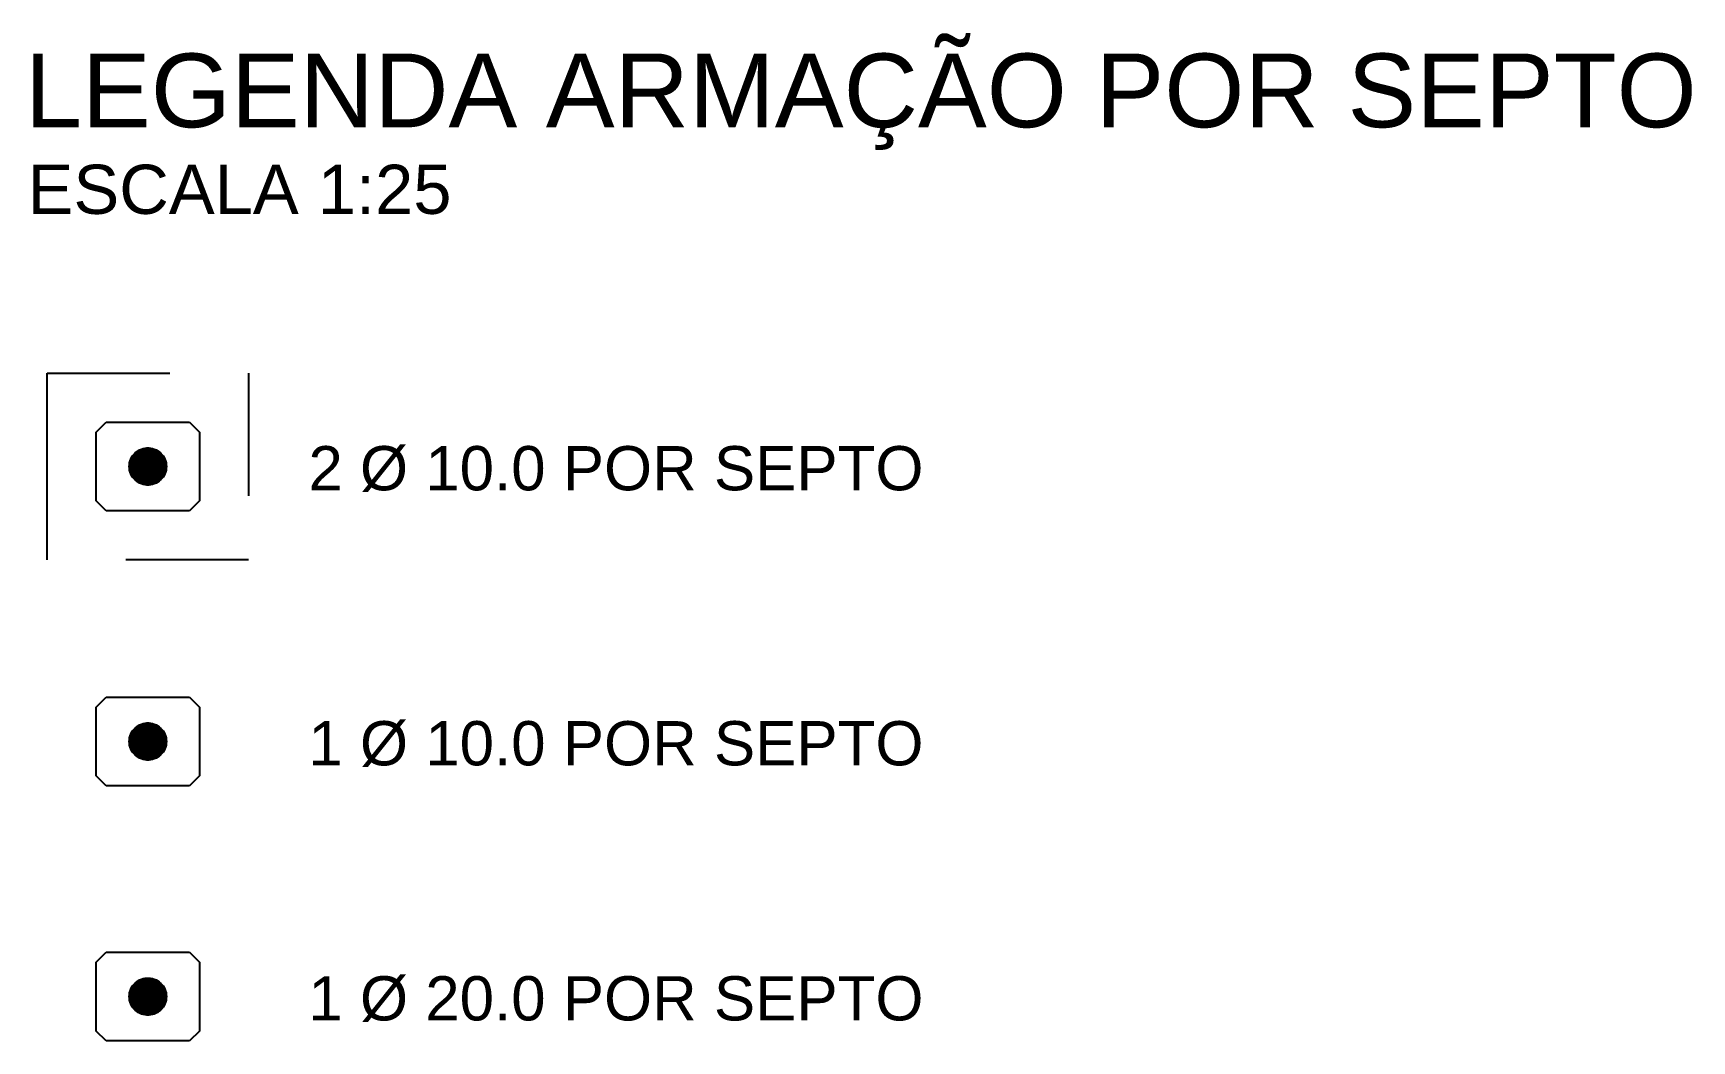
# Model space of a CAD drawing. Extents: x 0 to 119, y 0 to 84.
# Drawn here: x 46.82 to 53.57, y 37.16 to 41.26 of the extents above; entities that cross this region are included whole.
import ezdxf

# ---------------------------------------------------------------- set-up
doc = ezdxf.new("R2010")
doc.units = 0
doc.header["$MEASUREMENT"] = 0
doc.linetypes.add('ESTILO_TQS_0003', pattern=[1.5, 0.5, -0.4, 0.1, -0.5])
for name, color, linetype in [('17', 90, 'CONTINUOUS'), ('3', 7, 'CONTINUOUS'), ('31', 10, 'CONTINUOUS')]:
    doc.layers.add(name, color=color, linetype=linetype)
doc.styles.add('TQS_ARIAL', font='arial.ttf')

msp = doc.modelspace()

# ---------------------------------------------------------------- linework, layer by layer
at = {"layer": '17', "color": 90, "linetype": 'Continuous'}
for p, q in [((47.078656, 37.483693), (47.118656, 37.523693)), ((47.118656, 37.523693), (47.458656, 37.523693)), ((47.458656, 37.523693), (47.498656, 37.483693)), ((47.078656, 37.203693), (47.078656, 37.483693)), ((47.498656, 37.483693), (47.498657, 37.203693)), ((47.118657, 37.163693), (47.078656, 37.203693)), ((47.498657, 37.203693), (47.458657, 37.163693)), ((47.458657, 37.163693), (47.118657, 37.163693))]:
    msp.add_line(p, q, dxfattribs=at)
for points in [[(47.287456, 37.343693), (47.287463, 37.343571), (47.287481, 37.343451), (47.287512, 37.343334), (47.287554, 37.34322), (47.287607, 37.34311), (47.287672, 37.343007), (47.287746, 37.342911), (47.28783, 37.342823), (47.287922, 37.342744), (47.288022, 37.342674), (47.288128, 37.342615), (47.28824, 37.342568), (47.288356, 37.342531), (47.288475, 37.342507), (47.288596, 37.342494), (47.288717, 37.342494), (47.288838, 37.342507), (47.288957, 37.342531), (47.289073, 37.342568), (47.289185, 37.342615), (47.289291, 37.342674), (47.289391, 37.342744), (47.289483, 37.342823), (47.289567, 37.342911), (47.289641, 37.343007), (47.289706, 37.343111), (47.289759, 37.34322), (47.289801, 37.343334), (47.289832, 37.343451), (47.28985, 37.343571), (47.289856, 37.343693), (47.213056, 37.343693), (47.213444, 37.351341), (47.214604, 37.358911), (47.216524, 37.366325), (47.219183, 37.373506), (47.222556, 37.380382), (47.226607, 37.386881), (47.231294, 37.392937), (47.236571, 37.398487), (47.242381, 37.403475), (47.248667, 37.40785), (47.255363, 37.411567), (47.2624, 37.414587), (47.269707, 37.416879), (47.277209, 37.418421), (47.284827, 37.419196), (47.292486, 37.419196), (47.300104, 37.418421), (47.307606, 37.41688), (47.314913, 37.414587), (47.32195, 37.411567), (47.328646, 37.40785), (47.334932, 37.403476), (47.340742, 37.398487), (47.346019, 37.392937), (47.350706, 37.386881), (47.354757, 37.380382), (47.35813, 37.373506), (47.360789, 37.366325), (47.362709, 37.358911), (47.363869, 37.351341), (47.364256, 37.343693), (47.287456, 37.343693)], [(47.289856, 37.343693), (47.28985, 37.343814), (47.289832, 37.343934), (47.289801, 37.344052), (47.289759, 37.344166), (47.289706, 37.344275), (47.289641, 37.344378), (47.289567, 37.344475), (47.289483, 37.344563), (47.289391, 37.344642), (47.289291, 37.344711), (47.289185, 37.34477), (47.289073, 37.344818), (47.288957, 37.344855), (47.288838, 37.344879), (47.288717, 37.344891), (47.288596, 37.344891), (47.288475, 37.344879), (47.288356, 37.344855), (47.28824, 37.344818), (47.288128, 37.34477), (47.288022, 37.344711), (47.287922, 37.344642), (47.28783, 37.344563), (47.287746, 37.344475), (47.287672, 37.344378), (47.287607, 37.344275), (47.287554, 37.344166), (47.287512, 37.344052), (47.287481, 37.343934), (47.287463, 37.343814), (47.287456, 37.343693), (47.364256, 37.343693), (47.363869, 37.336045), (47.362709, 37.328475), (47.360789, 37.321061), (47.35813, 37.31388), (47.354757, 37.307004), (47.350706, 37.300505), (47.346019, 37.294449), (47.340742, 37.288899), (47.334932, 37.28391), (47.328646, 37.279535), (47.32195, 37.275819), (47.314913, 37.272799), (47.307606, 37.270506), (47.300104, 37.268965), (47.292486, 37.26819), (47.284827, 37.26819), (47.277209, 37.268965), (47.269707, 37.270506), (47.2624, 37.272799), (47.255363, 37.275819), (47.248667, 37.279535), (47.242381, 37.28391), (47.236571, 37.288899), (47.231294, 37.294449), (47.226607, 37.300505), (47.222556, 37.307004), (47.219183, 37.31388), (47.216524, 37.321061), (47.214604, 37.328475), (47.213444, 37.336045), (47.213056, 37.343693), (47.289856, 37.343693)]]:
    msp.add_lwpolyline(points, dxfattribs=at)
msp.add_circle((47.288656, 37.343693), 0.0744, dxfattribs=at)
for points in [[(47.289391, 37.342744), (47.216524, 37.366325), (47.219183, 37.373506)], [(47.289391, 37.342744), (47.219183, 37.373506), (47.222556, 37.380382)], [(47.289391, 37.342744), (47.222556, 37.380382), (47.226607, 37.386881)], [(47.289391, 37.342744), (47.226607, 37.386881), (47.231294, 37.392937)], [(47.289391, 37.342744), (47.231294, 37.392937), (47.236571, 37.398487)], [(47.289391, 37.342744), (47.236571, 37.398487), (47.242381, 37.403475)], [(47.289391, 37.342744), (47.242381, 37.403475), (47.248667, 37.40785)], [(47.289391, 37.342744), (47.248667, 37.40785), (47.255363, 37.411567)], [(47.289391, 37.342744), (47.255363, 37.411567), (47.2624, 37.414587)], [(47.289391, 37.342744), (47.2624, 37.414587), (47.269707, 37.416879)], [(47.289391, 37.342744), (47.269707, 37.416879), (47.277209, 37.418421)], [(47.289391, 37.342744), (47.277209, 37.418421), (47.284827, 37.419196)], [(47.289391, 37.342744), (47.284827, 37.419196), (47.292486, 37.419196)], [(47.364256, 37.343693), (47.289391, 37.342744), (47.292486, 37.419196)], [(47.364256, 37.343693), (47.292486, 37.419196), (47.300104, 37.418421)], [(47.364256, 37.343693), (47.300104, 37.418421), (47.307606, 37.41688)], [(47.364256, 37.343693), (47.307606, 37.41688), (47.314913, 37.414587)], [(47.364256, 37.343693), (47.314913, 37.414587), (47.32195, 37.411567)], [(47.364256, 37.343693), (47.32195, 37.411567), (47.328646, 37.40785)], [(47.364256, 37.343693), (47.328646, 37.40785), (47.334932, 37.403476)], [(47.364256, 37.343693), (47.334932, 37.403476), (47.340742, 37.398487)], [(47.364256, 37.343693), (47.340742, 37.398487), (47.346019, 37.392937)], [(47.364256, 37.343693), (47.346019, 37.392937), (47.350706, 37.386881)], [(47.364256, 37.343693), (47.350706, 37.386881), (47.354757, 37.380382)], [(47.364256, 37.343693), (47.354757, 37.380382), (47.35813, 37.373506)], [(47.364256, 37.343693), (47.35813, 37.373506), (47.360789, 37.366325)], [(47.289391, 37.342744), (47.213056, 37.343693), (47.213444, 37.351341)], [(47.287922, 37.344642), (47.213444, 37.336045), (47.213056, 37.343693)], [(47.289391, 37.342744), (47.213444, 37.351341), (47.214604, 37.358911)], [(47.287922, 37.344642), (47.214604, 37.328475), (47.213444, 37.336045)], [(47.289391, 37.342744), (47.214604, 37.358911), (47.216524, 37.366325)], [(47.287922, 37.344642), (47.216524, 37.321061), (47.214604, 37.328475)], [(47.287922, 37.344642), (47.219183, 37.31388), (47.216524, 37.321061)], [(47.287922, 37.344642), (47.222556, 37.307004), (47.219183, 37.31388)], [(47.287922, 37.344642), (47.226607, 37.300505), (47.222556, 37.307004)], [(47.287922, 37.344642), (47.231294, 37.294449), (47.226607, 37.300505)], [(47.287922, 37.344642), (47.236571, 37.288899), (47.231294, 37.294449)], [(47.287922, 37.344642), (47.242381, 37.28391), (47.236571, 37.288899)], [(47.287922, 37.344642), (47.248667, 37.279535), (47.242381, 37.28391)], [(47.287922, 37.344642), (47.255363, 37.275819), (47.248667, 37.279535)], [(47.287922, 37.344642), (47.2624, 37.272799), (47.255363, 37.275819)], [(47.287922, 37.344642), (47.269707, 37.270506), (47.2624, 37.272799)], [(47.287922, 37.344642), (47.277209, 37.268965), (47.269707, 37.270506)], [(47.287922, 37.344642), (47.284827, 37.26819), (47.277209, 37.268965)], [(47.287922, 37.344642), (47.292486, 37.26819), (47.284827, 37.26819)], [(47.289391, 37.342744), (47.287463, 37.343571), (47.287456, 37.343693)], [(47.289391, 37.342744), (47.287456, 37.343693), (47.287456, 37.343693)], [(47.289391, 37.342744), (47.287456, 37.343693), (47.287456, 37.343693)], [(47.289391, 37.342744), (47.287456, 37.343693), (47.287456, 37.343693)], [(47.289391, 37.342744), (47.287456, 37.343693), (47.287456, 37.343693)], [(47.289391, 37.342744), (47.287456, 37.343693), (47.287456, 37.343693)], [(47.289391, 37.342744), (47.287456, 37.343693), (47.287456, 37.343693)], [(47.289391, 37.342744), (47.287456, 37.343693), (47.287456, 37.343693)], [(47.289391, 37.342744), (47.287456, 37.343693), (47.287456, 37.343693)], [(47.289391, 37.342744), (47.287456, 37.343693), (47.287456, 37.343693)], [(47.289391, 37.342744), (47.287481, 37.343451), (47.287463, 37.343571)], [(47.289391, 37.342744), (47.287463, 37.343571), (47.287463, 37.343571)], [(47.289391, 37.342744), (47.287607, 37.34311), (47.287481, 37.343451)], [(47.289391, 37.342744), (47.287481, 37.343451), (47.287481, 37.343451)], [(47.289391, 37.342744), (47.287481, 37.343451), (47.287481, 37.343451)], [(47.289391, 37.342744), (47.287746, 37.342911), (47.287607, 37.34311)], [(47.289391, 37.342744), (47.287922, 37.342744), (47.287746, 37.342911)], [(47.289856, 37.343693), (47.287922, 37.344642), (47.288128, 37.34477)], [(47.364256, 37.343693), (47.292486, 37.26819), (47.287922, 37.344642)], [(47.289391, 37.342744), (47.288022, 37.342674), (47.287922, 37.342744)], [(47.289391, 37.342744), (47.288128, 37.342615), (47.288022, 37.342674)], [(47.289856, 37.343693), (47.288128, 37.34477), (47.288475, 37.344879)], [(47.289391, 37.342744), (47.28824, 37.342568), (47.288128, 37.342615)], [(47.289391, 37.342744), (47.288356, 37.342531), (47.28824, 37.342568)], [(47.289391, 37.342744), (47.288475, 37.342507), (47.288356, 37.342531)], [(47.289856, 37.343693), (47.288475, 37.344879), (47.288596, 37.344891)], [(47.289856, 37.343693), (47.288475, 37.344879), (47.288475, 37.344879)], [(47.289856, 37.343693), (47.288475, 37.344879), (47.288475, 37.344879)], [(47.289391, 37.342744), (47.288596, 37.342494), (47.288475, 37.342507)], [(47.289856, 37.343693), (47.288596, 37.344891), (47.288596, 37.344891)], [(47.289856, 37.343693), (47.288596, 37.344891), (47.288717, 37.344891)], [(47.289391, 37.342744), (47.288717, 37.342494), (47.288596, 37.342494)], [(47.289391, 37.342744), (47.288596, 37.342494), (47.288596, 37.342494)], [(47.289856, 37.343693), (47.288717, 37.344891), (47.288717, 37.344891)], [(47.289856, 37.343693), (47.288717, 37.344891), (47.288838, 37.344879)], [(47.289391, 37.342744), (47.288838, 37.342507), (47.288717, 37.342494)], [(47.289391, 37.342744), (47.288717, 37.342494), (47.288717, 37.342494)], [(47.289856, 37.343693), (47.288838, 37.344879), (47.288957, 37.344855)], [(47.289391, 37.342744), (47.289185, 37.342615), (47.288838, 37.342507)], [(47.289391, 37.342744), (47.288838, 37.342507), (47.288838, 37.342507)], [(47.289391, 37.342744), (47.288838, 37.342507), (47.288838, 37.342507)], [(47.289856, 37.343693), (47.288957, 37.344855), (47.289073, 37.344818)], [(47.289856, 37.343693), (47.289073, 37.344818), (47.289185, 37.34477)], [(47.289856, 37.343693), (47.289185, 37.34477), (47.289291, 37.344711)], [(47.289856, 37.343693), (47.289291, 37.344711), (47.289391, 37.344642)], [(47.289856, 37.343693), (47.289391, 37.344642), (47.289567, 37.344475)], [(47.289856, 37.343693), (47.289567, 37.344475), (47.289706, 37.344275)], [(47.289856, 37.343693), (47.289706, 37.344275), (47.289832, 37.343934)], [(47.289856, 37.343693), (47.289832, 37.343934), (47.289832, 37.343934)], [(47.289856, 37.343693), (47.289832, 37.343934), (47.289832, 37.343934)], [(47.289856, 37.343693), (47.289832, 37.343934), (47.28985, 37.343814)], [(47.289856, 37.343693), (47.28985, 37.343814), (47.28985, 37.343814)], [(47.289856, 37.343693), (47.28985, 37.343814), (47.289856, 37.343693)], [(47.289856, 37.343693), (47.289856, 37.343693), (47.289856, 37.343693)], [(47.289856, 37.343693), (47.289856, 37.343693), (47.289856, 37.343693)], [(47.289856, 37.343693), (47.289856, 37.343693), (47.289856, 37.343693)], [(47.289856, 37.343693), (47.289856, 37.343693), (47.289856, 37.343693)], [(47.289856, 37.343693), (47.289856, 37.343693), (47.289856, 37.343693)], [(47.289856, 37.343693), (47.289856, 37.343693), (47.289856, 37.343693)], [(47.289856, 37.343693), (47.289856, 37.343693), (47.289856, 37.343693)], [(47.289856, 37.343693), (47.289856, 37.343693), (47.289856, 37.343693)], [(47.364256, 37.343693), (47.300104, 37.268965), (47.292486, 37.26819)], [(47.364256, 37.343693), (47.307606, 37.270506), (47.300104, 37.268965)], [(47.364256, 37.343693), (47.314913, 37.272799), (47.307606, 37.270506)], [(47.364256, 37.343693), (47.32195, 37.275819), (47.314913, 37.272799)], [(47.364256, 37.343693), (47.328646, 37.279535), (47.32195, 37.275819)], [(47.364256, 37.343693), (47.334932, 37.28391), (47.328646, 37.279535)], [(47.364256, 37.343693), (47.340742, 37.288899), (47.334932, 37.28391)], [(47.364256, 37.343693), (47.346019, 37.294449), (47.340742, 37.288899)], [(47.364256, 37.343693), (47.350706, 37.300505), (47.346019, 37.294449)], [(47.364256, 37.343693), (47.354757, 37.307004), (47.350706, 37.300505)], [(47.364256, 37.343693), (47.35813, 37.31388), (47.354757, 37.307004)], [(47.364256, 37.343693), (47.360789, 37.321061), (47.35813, 37.31388)], [(47.364256, 37.343693), (47.360789, 37.366325), (47.362709, 37.358911)], [(47.364256, 37.343693), (47.362709, 37.328475), (47.360789, 37.321061)], [(47.364256, 37.343693), (47.362709, 37.358911), (47.363869, 37.351341)], [(47.364256, 37.343693), (47.363869, 37.336045), (47.362709, 37.328475)]]:
    msp.add_solid(points, dxfattribs=at)
at = {"layer": '3', "color": 7, "linetype": 'Continuous'}
for p, q in [((47.078654, 39.639984), (47.118654, 39.679984)), ((47.118654, 39.679984), (47.458655, 39.679985)), ((47.458655, 39.679985), (47.498655, 39.639985)), ((47.078655, 39.359984), (47.078654, 39.639984)), ((47.498655, 39.639985), (47.498655, 39.359985)), ((47.118655, 39.319984), (47.078655, 39.359984)), ((47.498655, 39.359985), (47.458655, 39.319985)), ((47.458655, 39.319985), (47.118655, 39.319984)), ((47.078655, 38.521244), (47.118655, 38.561244)), ((47.078656, 38.241244), (47.078655, 38.521244)), ((47.118655, 38.561244), (47.458656, 38.561244)), ((47.458656, 38.561244), (47.498656, 38.521244)), ((47.498656, 38.521244), (47.498656, 38.241244)), ((47.118656, 38.201244), (47.078656, 38.241244)), ((47.458656, 38.201244), (47.118656, 38.201244)), ((47.498656, 38.241244), (47.458656, 38.201244))]:
    msp.add_line(p, q, dxfattribs=at)
for points in [[(47.287455, 39.499985), (47.287461, 39.499863), (47.287479, 39.499743), (47.28751, 39.499625), (47.287552, 39.499511), (47.287605, 39.499402), (47.28767, 39.499299), (47.287744, 39.499203), (47.287828, 39.499115), (47.28792, 39.499036), (47.28802, 39.498966), (47.288126, 39.498907), (47.288238, 39.498859), (47.288354, 39.498823), (47.288473, 39.498798), (47.288594, 39.498786), (47.288715, 39.498786), (47.288836, 39.498798), (47.288955, 39.498823), (47.289071, 39.498859), (47.289183, 39.498907), (47.289289, 39.498966), (47.289389, 39.499036), (47.289481, 39.499115), (47.289565, 39.499203), (47.28964, 39.499299), (47.289704, 39.499402), (47.289757, 39.499511), (47.2898, 39.499625), (47.28983, 39.499743), (47.289848, 39.499863), (47.289855, 39.499985), (47.213055, 39.499985), (47.213442, 39.507633), (47.214602, 39.515203), (47.216522, 39.522616), (47.219181, 39.529798), (47.222554, 39.536673), (47.226605, 39.543172), (47.231292, 39.549228), (47.236569, 39.554779), (47.242379, 39.559767), (47.248665, 39.564142), (47.255361, 39.567859), (47.262398, 39.570879), (47.269705, 39.573171), (47.277207, 39.574713), (47.284825, 39.575488), (47.292484, 39.575488), (47.300102, 39.574713), (47.307604, 39.573171), (47.314911, 39.570879), (47.321948, 39.567859), (47.328644, 39.564142), (47.33493, 39.559767), (47.34074, 39.554779), (47.346017, 39.549228), (47.350704, 39.543172), (47.354755, 39.536673), (47.358128, 39.529798), (47.360788, 39.522616), (47.362707, 39.515203), (47.363867, 39.507633), (47.364255, 39.499985), (47.287455, 39.499985)], [(47.289855, 39.499985), (47.289848, 39.500106), (47.28983, 39.500226), (47.2898, 39.500344), (47.289757, 39.500458), (47.289704, 39.500567), (47.28964, 39.50067), (47.289565, 39.500766), (47.289481, 39.500854), (47.289389, 39.500933), (47.289289, 39.501003), (47.289183, 39.501062), (47.289071, 39.50111), (47.288955, 39.501146), (47.288836, 39.501171), (47.288715, 39.501183), (47.288594, 39.501183), (47.288473, 39.501171), (47.288354, 39.501146), (47.288238, 39.50111), (47.288126, 39.501062), (47.28802, 39.501003), (47.28792, 39.500933), (47.287828, 39.500854), (47.287744, 39.500766), (47.28767, 39.50067), (47.287605, 39.500567), (47.287552, 39.500458), (47.28751, 39.500344), (47.287479, 39.500226), (47.287461, 39.500106), (47.287455, 39.499985), (47.364255, 39.499985), (47.363867, 39.492336), (47.362707, 39.484766), (47.360788, 39.477353), (47.358128, 39.470171), (47.354755, 39.463296), (47.350704, 39.456797), (47.346017, 39.450741), (47.340741, 39.44519), (47.33493, 39.440202), (47.328644, 39.435827), (47.321948, 39.432111), (47.314911, 39.429091), (47.307604, 39.426798), (47.300103, 39.425256), (47.292484, 39.424482), (47.284826, 39.424482), (47.277207, 39.425256), (47.269705, 39.426798), (47.262398, 39.42909), (47.255361, 39.432111), (47.248665, 39.435827), (47.242379, 39.440202), (47.236569, 39.44519), (47.231292, 39.450741), (47.226605, 39.456797), (47.222554, 39.463296), (47.219181, 39.470171), (47.216522, 39.477353), (47.214602, 39.484766), (47.213442, 39.492336), (47.213055, 39.499985), (47.289855, 39.499985)], [(47.287456, 38.381244), (47.287462, 38.381123), (47.28748, 38.381002), (47.287511, 38.380885), (47.287553, 38.380771), (47.287606, 38.380662), (47.287671, 38.380559), (47.287745, 38.380462), (47.287829, 38.380374), (47.287921, 38.380295), (47.288021, 38.380226), (47.288127, 38.380167), (47.288239, 38.380119), (47.288355, 38.380082), (47.288474, 38.380058), (47.288595, 38.380046), (47.288716, 38.380046), (47.288837, 38.380058), (47.288956, 38.380082), (47.289072, 38.380119), (47.289184, 38.380167), (47.28929, 38.380226), (47.28939, 38.380295), (47.289482, 38.380374), (47.289566, 38.380462), (47.28964, 38.380559), (47.289705, 38.380662), (47.289758, 38.380771), (47.289801, 38.380885), (47.289831, 38.381002), (47.289849, 38.381123), (47.289856, 38.381244), (47.213056, 38.381244), (47.213443, 38.388892), (47.214603, 38.396462), (47.216523, 38.403876), (47.219182, 38.411057), (47.222555, 38.417933), (47.226606, 38.424432), (47.231293, 38.430488), (47.23657, 38.436038), (47.24238, 38.441027), (47.248666, 38.445402), (47.255362, 38.449118), (47.262399, 38.452138), (47.269706, 38.454431), (47.277208, 38.455972), (47.284826, 38.456747), (47.292485, 38.456747), (47.300103, 38.455972), (47.307605, 38.454431), (47.314912, 38.452138), (47.321949, 38.449118), (47.328645, 38.445402), (47.334931, 38.441027), (47.340741, 38.436038), (47.346018, 38.430488), (47.350705, 38.424432), (47.354756, 38.417933), (47.358129, 38.411057), (47.360788, 38.403876), (47.362708, 38.396462), (47.363868, 38.388892), (47.364256, 38.381244), (47.287456, 38.381244)], [(47.289856, 38.381244), (47.289849, 38.381365), (47.289831, 38.381486), (47.289801, 38.381603), (47.289758, 38.381717), (47.289705, 38.381826), (47.28964, 38.38193), (47.289566, 38.382026), (47.289482, 38.382114), (47.28939, 38.382193), (47.28929, 38.382262), (47.289184, 38.382321), (47.289072, 38.382369), (47.288956, 38.382406), (47.288837, 38.38243), (47.288716, 38.382442), (47.288595, 38.382442), (47.288474, 38.38243), (47.288355, 38.382406), (47.288239, 38.382369), (47.288127, 38.382321), (47.288021, 38.382262), (47.287921, 38.382193), (47.287829, 38.382114), (47.287745, 38.382026), (47.287671, 38.38193), (47.287606, 38.381826), (47.287553, 38.381717), (47.287511, 38.381603), (47.28748, 38.381486), (47.287462, 38.381365), (47.287456, 38.381244), (47.364256, 38.381244), (47.363868, 38.373596), (47.362708, 38.366026), (47.360789, 38.358612), (47.358129, 38.351431), (47.354756, 38.344555), (47.350705, 38.338056), (47.346018, 38.332), (47.340741, 38.32645), (47.334931, 38.321461), (47.328645, 38.317087), (47.321949, 38.31337), (47.314912, 38.31035), (47.307605, 38.308057), (47.300104, 38.306516), (47.292485, 38.305741), (47.284827, 38.305741), (47.277208, 38.306516), (47.269706, 38.308057), (47.262399, 38.31035), (47.255362, 38.31337), (47.248666, 38.317086), (47.24238, 38.321461), (47.23657, 38.32645), (47.231293, 38.332), (47.226606, 38.338056), (47.222555, 38.344555), (47.219182, 38.351431), (47.216523, 38.358612), (47.214603, 38.366026), (47.213443, 38.373596), (47.213056, 38.381244), (47.289856, 38.381244)]]:
    msp.add_lwpolyline(points, dxfattribs=at)
for centre in [(47.288655, 39.499985), (47.288656, 38.381244)]:
    msp.add_circle(centre, 0.0744, dxfattribs=at)
for points in [[(47.287455, 39.499985), (47.216522, 39.522616), (47.219181, 39.529798)], [(47.287455, 39.499985), (47.219181, 39.529798), (47.222554, 39.536673)], [(47.287455, 39.499985), (47.222554, 39.536673), (47.226605, 39.543172)], [(47.287455, 39.499985), (47.226605, 39.543172), (47.231292, 39.549228)], [(47.287455, 39.499985), (47.231292, 39.549228), (47.236569, 39.554779)], [(47.287455, 39.499985), (47.236569, 39.554779), (47.242379, 39.559767)], [(47.287455, 39.499985), (47.242379, 39.559767), (47.248665, 39.564142)], [(47.287455, 39.499985), (47.248665, 39.564142), (47.255361, 39.567859)], [(47.287455, 39.499985), (47.255361, 39.567859), (47.262398, 39.570879)], [(47.287455, 39.499985), (47.262398, 39.570879), (47.269705, 39.573171)], [(47.287455, 39.499985), (47.269705, 39.573171), (47.277207, 39.574713)], [(47.287455, 39.499985), (47.277207, 39.574713), (47.284825, 39.575488)], [(47.287455, 39.499985), (47.284825, 39.575488), (47.292484, 39.575488)], [(47.287455, 39.499985), (47.292484, 39.575488), (47.364255, 39.499985)], [(47.364255, 39.499985), (47.292484, 39.575488), (47.300102, 39.574713)], [(47.364255, 39.499985), (47.300102, 39.574713), (47.307604, 39.573171)], [(47.364255, 39.499985), (47.307604, 39.573171), (47.314911, 39.570879)], [(47.364255, 39.499985), (47.314911, 39.570879), (47.321948, 39.567859)], [(47.364255, 39.499985), (47.321948, 39.567859), (47.328644, 39.564142)], [(47.364255, 39.499985), (47.328644, 39.564142), (47.33493, 39.559767)], [(47.364255, 39.499985), (47.33493, 39.559767), (47.34074, 39.554779)], [(47.364255, 39.499985), (47.34074, 39.554779), (47.346017, 39.549228)], [(47.364255, 39.499985), (47.346017, 39.549228), (47.350704, 39.543172)], [(47.364255, 39.499985), (47.350704, 39.543172), (47.354755, 39.536673)], [(47.364255, 39.499985), (47.354755, 39.536673), (47.358128, 39.529798)], [(47.364255, 39.499985), (47.358128, 39.529798), (47.360788, 39.522616)], [(47.287455, 39.499985), (47.213055, 39.499985), (47.213442, 39.507633)], [(47.289855, 39.499985), (47.213442, 39.492336), (47.213055, 39.499985)], [(47.287455, 39.499985), (47.213442, 39.507633), (47.214602, 39.515203)], [(47.289855, 39.499985), (47.214602, 39.484766), (47.213442, 39.492336)], [(47.287455, 39.499985), (47.214602, 39.515203), (47.216522, 39.522616)], [(47.289855, 39.499985), (47.216522, 39.477353), (47.214602, 39.484766)], [(47.289855, 39.499985), (47.219181, 39.470171), (47.216522, 39.477353)], [(47.289855, 39.499985), (47.222554, 39.463296), (47.219181, 39.470171)], [(47.289855, 39.499985), (47.226605, 39.456797), (47.222554, 39.463296)], [(47.289855, 39.499985), (47.231292, 39.450741), (47.226605, 39.456797)], [(47.289855, 39.499985), (47.236569, 39.44519), (47.231292, 39.450741)], [(47.289855, 39.499985), (47.242379, 39.440202), (47.236569, 39.44519)], [(47.289855, 39.499985), (47.248665, 39.435827), (47.242379, 39.440202)], [(47.289855, 39.499985), (47.255361, 39.432111), (47.248665, 39.435827)], [(47.289855, 39.499985), (47.262398, 39.42909), (47.255361, 39.432111)], [(47.289855, 39.499985), (47.269705, 39.426798), (47.262398, 39.42909)], [(47.289855, 39.499985), (47.277207, 39.425256), (47.269705, 39.426798)], [(47.289855, 39.499985), (47.284826, 39.424482), (47.277207, 39.425256)], [(47.289855, 39.499985), (47.292484, 39.424482), (47.284826, 39.424482)], [(47.289389, 39.499036), (47.287461, 39.499863), (47.287455, 39.499985)], [(47.289389, 39.499036), (47.287455, 39.499985), (47.287455, 39.499985)], [(47.289389, 39.499036), (47.287455, 39.499985), (47.287455, 39.499985)], [(47.289389, 39.499036), (47.287455, 39.499985), (47.287455, 39.499985)], [(47.289389, 39.499036), (47.287455, 39.499985), (47.287455, 39.499985)], [(47.289389, 39.499036), (47.287455, 39.499985), (47.287455, 39.499985)], [(47.289389, 39.499036), (47.287455, 39.499985), (47.287455, 39.499985)], [(47.289389, 39.499036), (47.287455, 39.499985), (47.287455, 39.499985)], [(47.289389, 39.499036), (47.287455, 39.499985), (47.287455, 39.499985)], [(47.289389, 39.499036), (47.287455, 39.499985), (47.287455, 39.499985)], [(47.289389, 39.499036), (47.287479, 39.499743), (47.287461, 39.499863)], [(47.289389, 39.499036), (47.287461, 39.499863), (47.287461, 39.499863)], [(47.289389, 39.499036), (47.287605, 39.499402), (47.287479, 39.499743)], [(47.289389, 39.499036), (47.287479, 39.499743), (47.287479, 39.499743)], [(47.289389, 39.499036), (47.287479, 39.499743), (47.287479, 39.499743)], [(47.289389, 39.499036), (47.287744, 39.499203), (47.287605, 39.499402)], [(47.289389, 39.499036), (47.28792, 39.499036), (47.287744, 39.499203)], [(47.289855, 39.499985), (47.28792, 39.500933), (47.288126, 39.501062)], [(47.289389, 39.499036), (47.28802, 39.498966), (47.28792, 39.499036)], [(47.289389, 39.499036), (47.288126, 39.498907), (47.28802, 39.498966)], [(47.289855, 39.499985), (47.288126, 39.501062), (47.288473, 39.501171)], [(47.289389, 39.499036), (47.288238, 39.498859), (47.288126, 39.498907)], [(47.289389, 39.499036), (47.288354, 39.498823), (47.288238, 39.498859)], [(47.289389, 39.499036), (47.288473, 39.498798), (47.288354, 39.498823)], [(47.289855, 39.499985), (47.288473, 39.501171), (47.288594, 39.501183)], [(47.289855, 39.499985), (47.288473, 39.501171), (47.288473, 39.501171)], [(47.289855, 39.499985), (47.288473, 39.501171), (47.288473, 39.501171)], [(47.289389, 39.499036), (47.288594, 39.498786), (47.288473, 39.498798)], [(47.289855, 39.499985), (47.288594, 39.501183), (47.288594, 39.501183)], [(47.289855, 39.499985), (47.288594, 39.501183), (47.288715, 39.501183)], [(47.289389, 39.499036), (47.288715, 39.498786), (47.288594, 39.498786)], [(47.289389, 39.499036), (47.288594, 39.498786), (47.288594, 39.498786)], [(47.289855, 39.499985), (47.288715, 39.501183), (47.288715, 39.501183)], [(47.289855, 39.499985), (47.288715, 39.501183), (47.288836, 39.501171)], [(47.289389, 39.499036), (47.288836, 39.498798), (47.288715, 39.498786)], [(47.289389, 39.499036), (47.288715, 39.498786), (47.288715, 39.498786)], [(47.289855, 39.499985), (47.288836, 39.501171), (47.288955, 39.501146)], [(47.289389, 39.499036), (47.289183, 39.498907), (47.288836, 39.498798)], [(47.289389, 39.499036), (47.288836, 39.498798), (47.288836, 39.498798)], [(47.289389, 39.499036), (47.288836, 39.498798), (47.288836, 39.498798)], [(47.289855, 39.499985), (47.288955, 39.501146), (47.289071, 39.50111)], [(47.289855, 39.499985), (47.289071, 39.50111), (47.289183, 39.501062)], [(47.289855, 39.499985), (47.289183, 39.501062), (47.289289, 39.501003)], [(47.289855, 39.499985), (47.289289, 39.501003), (47.289389, 39.500933)], [(47.289855, 39.499985), (47.289389, 39.500933), (47.289565, 39.500766)], [(47.289855, 39.499985), (47.289565, 39.500766), (47.289704, 39.500567)], [(47.289855, 39.499985), (47.289704, 39.500567), (47.28983, 39.500226)], [(47.289855, 39.499985), (47.28983, 39.500226), (47.28983, 39.500226)], [(47.289855, 39.499985), (47.28983, 39.500226), (47.28983, 39.500226)], [(47.289855, 39.499985), (47.28983, 39.500226), (47.289848, 39.500106)], [(47.289855, 39.499985), (47.289848, 39.500106), (47.289848, 39.500106)], [(47.289855, 39.499985), (47.289848, 39.500106), (47.289855, 39.499985)], [(47.289855, 39.499985), (47.289855, 39.499985), (47.289855, 39.499985)], [(47.289855, 39.499985), (47.289855, 39.499985), (47.289855, 39.499985)], [(47.289855, 39.499985), (47.289855, 39.499985), (47.289855, 39.499985)], [(47.289855, 39.499985), (47.289855, 39.499985), (47.289855, 39.499985)], [(47.289855, 39.499985), (47.289855, 39.499985), (47.289855, 39.499985)], [(47.289855, 39.499985), (47.289855, 39.499985), (47.289855, 39.499985)], [(47.289855, 39.499985), (47.289855, 39.499985), (47.289855, 39.499985)], [(47.289855, 39.499985), (47.289855, 39.499985), (47.289855, 39.499985)], [(47.364255, 39.499985), (47.292484, 39.424482), (47.289855, 39.499985)], [(47.364255, 39.499985), (47.300103, 39.425256), (47.292484, 39.424482)], [(47.364255, 39.499985), (47.307604, 39.426798), (47.300103, 39.425256)], [(47.364255, 39.499985), (47.314911, 39.429091), (47.307604, 39.426798)], [(47.364255, 39.499985), (47.321948, 39.432111), (47.314911, 39.429091)], [(47.364255, 39.499985), (47.328644, 39.435827), (47.321948, 39.432111)], [(47.364255, 39.499985), (47.33493, 39.440202), (47.328644, 39.435827)], [(47.364255, 39.499985), (47.340741, 39.44519), (47.33493, 39.440202)], [(47.364255, 39.499985), (47.346017, 39.450741), (47.340741, 39.44519)], [(47.364255, 39.499985), (47.350704, 39.456797), (47.346017, 39.450741)], [(47.364255, 39.499985), (47.354755, 39.463296), (47.350704, 39.456797)], [(47.364255, 39.499985), (47.358128, 39.470171), (47.354755, 39.463296)], [(47.364255, 39.499985), (47.360788, 39.477353), (47.358128, 39.470171)], [(47.364255, 39.499985), (47.360788, 39.522616), (47.362707, 39.515203)], [(47.364255, 39.499985), (47.362707, 39.484766), (47.360788, 39.477353)], [(47.364255, 39.499985), (47.362707, 39.515203), (47.363867, 39.507633)], [(47.364255, 39.499985), (47.363867, 39.492336), (47.362707, 39.484766)], [(47.28939, 38.380295), (47.248666, 38.445402), (47.255362, 38.449118)], [(47.28939, 38.380295), (47.255362, 38.449118), (47.262399, 38.452138)], [(47.28939, 38.380295), (47.262399, 38.452138), (47.269706, 38.454431)], [(47.28939, 38.380295), (47.269706, 38.454431), (47.277208, 38.455972)], [(47.28939, 38.380295), (47.277208, 38.455972), (47.284826, 38.456747)], [(47.28939, 38.380295), (47.284826, 38.456747), (47.292485, 38.456747)], [(47.364256, 38.381244), (47.28939, 38.380295), (47.292485, 38.456747)], [(47.364256, 38.381244), (47.292485, 38.456747), (47.300103, 38.455972)], [(47.364256, 38.381244), (47.300103, 38.455972), (47.307605, 38.454431)], [(47.364256, 38.381244), (47.307605, 38.454431), (47.314912, 38.452138)], [(47.364256, 38.381244), (47.314912, 38.452138), (47.321949, 38.449118)], [(47.364256, 38.381244), (47.321949, 38.449118), (47.328645, 38.445402)], [(47.28939, 38.380295), (47.213056, 38.381244), (47.213443, 38.388892)], [(47.287921, 38.382193), (47.213443, 38.373596), (47.213056, 38.381244)], [(47.28939, 38.380295), (47.213443, 38.388892), (47.214603, 38.396462)], [(47.287921, 38.382193), (47.214603, 38.366026), (47.213443, 38.373596)], [(47.28939, 38.380295), (47.214603, 38.396462), (47.216523, 38.403876)], [(47.287921, 38.382193), (47.216523, 38.358612), (47.214603, 38.366026)], [(47.28939, 38.380295), (47.216523, 38.403876), (47.219182, 38.411057)], [(47.287921, 38.382193), (47.219182, 38.351431), (47.216523, 38.358612)], [(47.28939, 38.380295), (47.219182, 38.411057), (47.222555, 38.417933)], [(47.287921, 38.382193), (47.222555, 38.344555), (47.219182, 38.351431)], [(47.28939, 38.380295), (47.222555, 38.417933), (47.226606, 38.424432)], [(47.287921, 38.382193), (47.226606, 38.338056), (47.222555, 38.344555)], [(47.28939, 38.380295), (47.226606, 38.424432), (47.231293, 38.430488)], [(47.287921, 38.382193), (47.231293, 38.332), (47.226606, 38.338056)], [(47.28939, 38.380295), (47.231293, 38.430488), (47.23657, 38.436038)], [(47.287921, 38.382193), (47.23657, 38.32645), (47.231293, 38.332)], [(47.28939, 38.380295), (47.23657, 38.436038), (47.24238, 38.441027)], [(47.287921, 38.382193), (47.24238, 38.321461), (47.23657, 38.32645)], [(47.28939, 38.380295), (47.24238, 38.441027), (47.248666, 38.445402)], [(47.287921, 38.382193), (47.248666, 38.317086), (47.24238, 38.321461)], [(47.287921, 38.382193), (47.255362, 38.31337), (47.248666, 38.317086)], [(47.287921, 38.382193), (47.262399, 38.31035), (47.255362, 38.31337)], [(47.287921, 38.382193), (47.269706, 38.308057), (47.262399, 38.31035)], [(47.287921, 38.382193), (47.277208, 38.306516), (47.269706, 38.308057)], [(47.287921, 38.382193), (47.284827, 38.305741), (47.277208, 38.306516)], [(47.287921, 38.382193), (47.292485, 38.305741), (47.284827, 38.305741)], [(47.28939, 38.380295), (47.287462, 38.381123), (47.287456, 38.381244)], [(47.28939, 38.380295), (47.287456, 38.381244), (47.287456, 38.381244)], [(47.28939, 38.380295), (47.287456, 38.381244), (47.287456, 38.381244)], [(47.28939, 38.380295), (47.287456, 38.381244), (47.287456, 38.381244)], [(47.28939, 38.380295), (47.287456, 38.381244), (47.287456, 38.381244)], [(47.28939, 38.380295), (47.287456, 38.381244), (47.287456, 38.381244)], [(47.28939, 38.380295), (47.287456, 38.381244), (47.287456, 38.381244)], [(47.28939, 38.380295), (47.287456, 38.381244), (47.287456, 38.381244)], [(47.28939, 38.380295), (47.287456, 38.381244), (47.287456, 38.381244)], [(47.28939, 38.380295), (47.287456, 38.381244), (47.287456, 38.381244)], [(47.28939, 38.380295), (47.28748, 38.381002), (47.287462, 38.381123)], [(47.28939, 38.380295), (47.287462, 38.381123), (47.287462, 38.381123)], [(47.28939, 38.380295), (47.287606, 38.380662), (47.28748, 38.381002)], [(47.28939, 38.380295), (47.28748, 38.381002), (47.28748, 38.381002)], [(47.28939, 38.380295), (47.28748, 38.381002), (47.28748, 38.381002)], [(47.28939, 38.380295), (47.287745, 38.380462), (47.287606, 38.380662)], [(47.28939, 38.380295), (47.287921, 38.380295), (47.287745, 38.380462)], [(47.289856, 38.381244), (47.287921, 38.382193), (47.288127, 38.382321)], [(47.364256, 38.381244), (47.292485, 38.305741), (47.287921, 38.382193)], [(47.28939, 38.380295), (47.288021, 38.380226), (47.287921, 38.380295)], [(47.28939, 38.380295), (47.288127, 38.380167), (47.288021, 38.380226)], [(47.289856, 38.381244), (47.288127, 38.382321), (47.288474, 38.38243)], [(47.28939, 38.380295), (47.288239, 38.380119), (47.288127, 38.380167)], [(47.28939, 38.380295), (47.288355, 38.380082), (47.288239, 38.380119)], [(47.28939, 38.380295), (47.288474, 38.380058), (47.288355, 38.380082)], [(47.289856, 38.381244), (47.288474, 38.38243), (47.288595, 38.382442)], [(47.289856, 38.381244), (47.288474, 38.38243), (47.288474, 38.38243)], [(47.289856, 38.381244), (47.288474, 38.38243), (47.288474, 38.38243)], [(47.28939, 38.380295), (47.288595, 38.380046), (47.288474, 38.380058)], [(47.289856, 38.381244), (47.288595, 38.382442), (47.288595, 38.382442)], [(47.289856, 38.381244), (47.288595, 38.382442), (47.288716, 38.382442)], [(47.28939, 38.380295), (47.288716, 38.380046), (47.288595, 38.380046)], [(47.28939, 38.380295), (47.288595, 38.380046), (47.288595, 38.380046)], [(47.289856, 38.381244), (47.288716, 38.382442), (47.288716, 38.382442)], [(47.289856, 38.381244), (47.288716, 38.382442), (47.288837, 38.38243)], [(47.28939, 38.380295), (47.288837, 38.380058), (47.288716, 38.380046)], [(47.28939, 38.380295), (47.288716, 38.380046), (47.288716, 38.380046)], [(47.289856, 38.381244), (47.288837, 38.38243), (47.288956, 38.382406)], [(47.28939, 38.380295), (47.289184, 38.380167), (47.288837, 38.380058)], [(47.28939, 38.380295), (47.288837, 38.380058), (47.288837, 38.380058)], [(47.28939, 38.380295), (47.288837, 38.380058), (47.288837, 38.380058)], [(47.289856, 38.381244), (47.288956, 38.382406), (47.289072, 38.382369)], [(47.289856, 38.381244), (47.289072, 38.382369), (47.289184, 38.382321)], [(47.289856, 38.381244), (47.289184, 38.382321), (47.28929, 38.382262)], [(47.289856, 38.381244), (47.28929, 38.382262), (47.28939, 38.382193)], [(47.289856, 38.381244), (47.28939, 38.382193), (47.289566, 38.382026)], [(47.289856, 38.381244), (47.289566, 38.382026), (47.289705, 38.381826)], [(47.289856, 38.381244), (47.289705, 38.381826), (47.289831, 38.381486)], [(47.289856, 38.381244), (47.289831, 38.381486), (47.289831, 38.381486)], [(47.289856, 38.381244), (47.289831, 38.381486), (47.289831, 38.381486)], [(47.289856, 38.381244), (47.289831, 38.381486), (47.289849, 38.381365)], [(47.289856, 38.381244), (47.289849, 38.381365), (47.289849, 38.381365)], [(47.289856, 38.381244), (47.289849, 38.381365), (47.289856, 38.381244)], [(47.289856, 38.381244), (47.289856, 38.381244), (47.289856, 38.381244)], [(47.289856, 38.381244), (47.289856, 38.381244), (47.289856, 38.381244)], [(47.289856, 38.381244), (47.289856, 38.381244), (47.289856, 38.381244)], [(47.289856, 38.381244), (47.289856, 38.381244), (47.289856, 38.381244)], [(47.289856, 38.381244), (47.289856, 38.381244), (47.289856, 38.381244)], [(47.289856, 38.381244), (47.289856, 38.381244), (47.289856, 38.381244)], [(47.289856, 38.381244), (47.289856, 38.381244), (47.289856, 38.381244)], [(47.289856, 38.381244), (47.289856, 38.381244), (47.289856, 38.381244)], [(47.364256, 38.381244), (47.300104, 38.306516), (47.292485, 38.305741)], [(47.364256, 38.381244), (47.307605, 38.308057), (47.300104, 38.306516)], [(47.364256, 38.381244), (47.314912, 38.31035), (47.307605, 38.308057)], [(47.364256, 38.381244), (47.321949, 38.31337), (47.314912, 38.31035)], [(47.364256, 38.381244), (47.328645, 38.317087), (47.321949, 38.31337)], [(47.364256, 38.381244), (47.328645, 38.445402), (47.334931, 38.441027)], [(47.364256, 38.381244), (47.334931, 38.321461), (47.328645, 38.317087)], [(47.364256, 38.381244), (47.334931, 38.441027), (47.340741, 38.436038)], [(47.364256, 38.381244), (47.340741, 38.32645), (47.334931, 38.321461)], [(47.364256, 38.381244), (47.340741, 38.436038), (47.346018, 38.430488)], [(47.364256, 38.381244), (47.346018, 38.332), (47.340741, 38.32645)], [(47.364256, 38.381244), (47.346018, 38.430488), (47.350705, 38.424432)], [(47.364256, 38.381244), (47.350705, 38.338056), (47.346018, 38.332)], [(47.364256, 38.381244), (47.350705, 38.424432), (47.354756, 38.417933)], [(47.364256, 38.381244), (47.354756, 38.344555), (47.350705, 38.338056)], [(47.364256, 38.381244), (47.354756, 38.417933), (47.358129, 38.411057)], [(47.364256, 38.381244), (47.358129, 38.351431), (47.354756, 38.344555)], [(47.364256, 38.381244), (47.358129, 38.411057), (47.360788, 38.403876)], [(47.364256, 38.381244), (47.360789, 38.358612), (47.358129, 38.351431)], [(47.364256, 38.381244), (47.360788, 38.403876), (47.362708, 38.396462)], [(47.364256, 38.381244), (47.362708, 38.366026), (47.360789, 38.358612)], [(47.364256, 38.381244), (47.362708, 38.396462), (47.363868, 38.388892)], [(47.364256, 38.381244), (47.363868, 38.373596), (47.362708, 38.366026)]]:
    msp.add_solid(points, dxfattribs=at)
at = {"layer": '31', "color": 10, "linetype": 'ESTILO_TQS_0003'}
msp.add_lwpolyline([(46.878655, 39.499988), (46.878654, 39.879984), (47.698654, 39.879985), (47.698655, 39.119985), (46.878655, 39.119988), (46.878655, 39.499984)], dxfattribs=at)

# ---------------------------------------------------------------- texts
at = {"layer": '3', "color": 7, "linetype": 'Continuous', "style": 'TQS_ARIAL'}
for s, height, p in [('LEGENDA ARMAÇÃO POR SEPTO', 0.3, (46.788008, 40.879596)), ('ESCALA 1:25', 0.2, (46.799673, 40.527339)), ('2 %%c 10.0 POR SEPTO', 0.18, (47.941669, 39.402887)), ('1 %%c 10.0 POR SEPTO', 0.18, (47.94167, 38.284147)), ('1 %%c 20.0 POR SEPTO', 0.18, (47.941671, 37.246596))]:
    msp.add_text(s, height=height, rotation=0.00005, dxfattribs=at).set_placement(p)

doc.saveas('drawing.dxf')
